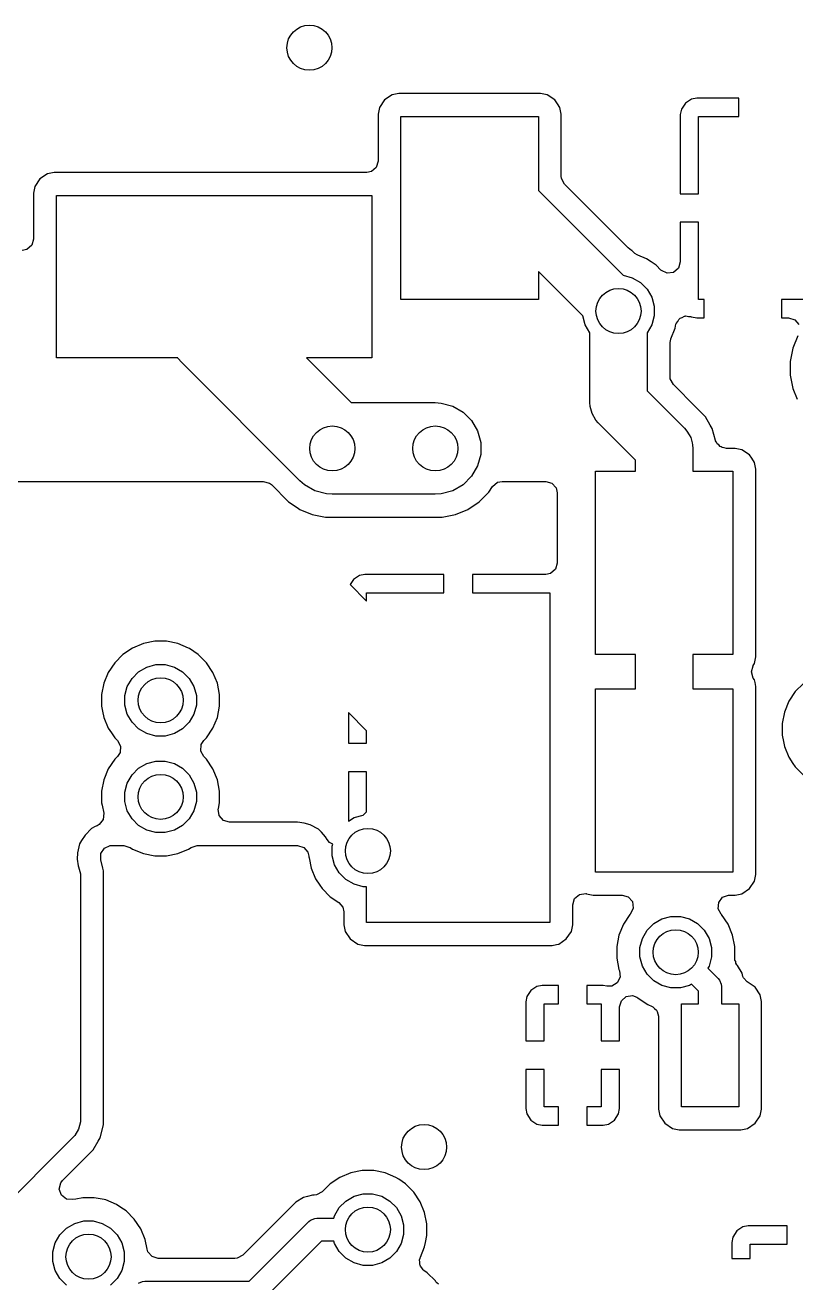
# Model space of a CAD drawing. Extents: x 3.09 to 4.62, y -6.46 to -3.15.
# Drawn here: x 3.441 to 3.777, y -4.889 to -4.34 of the extents above; entities that cross this region are included whole.
import ezdxf

# ---------------------------------------------------------------- set-up
doc = ezdxf.new("R2010")
doc.units = 0
doc.header["$MEASUREMENT"] = 0
doc.layers.add('BLACK', color=7, linetype='CONTINUOUS')

msp = doc.modelspace()

# ---------------------------------------------------------------- linework, layer by layer
at = {"layer": 'BLACK', "linetype": 'CONTINUOUS'}
for p, q in [((3.60109, -4.37056), (3.59778, -4.37278)), ((3.60401, -4.36998), (3.60109, -4.37056)), ((3.66599, -4.36998), (3.60401, -4.36998)), ((3.60401, -4.36998), (3.60401, -4.36998)), ((3.66891, -4.37056), (3.66599, -4.36998)), ((3.67222, -4.37278), (3.66891, -4.37056)), ((3.59556, -4.37609), (3.59498, -4.37901)), ((3.59778, -4.37278), (3.59556, -4.37609)), ((3.67337, -4.37449), (3.67222, -4.37278)), ((3.67222, -4.37278), (3.67222, -4.37278)), ((3.67444, -4.37609), (3.67337, -4.37449)), ((3.67502, -4.37901), (3.67444, -4.37609)), ((3.72746, -4.37688), (3.727, -4.37921)), ((3.72923, -4.37423), (3.72746, -4.37688)), ((3.73188, -4.37246), (3.72923, -4.37423)), ((3.73421, -4.372), (3.73188, -4.37246)), ((3.7525, -4.372), (3.73421, -4.372)), ((3.7525, -4.38), (3.7525, -4.372)), ((3.59498, -4.37901), (3.59498, -4.39957)), ((3.605, -4.46), (3.605, -4.38)), ((3.605, -4.38), (3.665, -4.38)), ((3.665, -4.38), (3.665, -4.41232)), ((3.67502, -4.37921), (3.67502, -4.37901)), ((3.67502, -4.37901), (3.67502, -4.37901)), ((3.67502, -4.40612), (3.67502, -4.37921)), ((3.727, -4.37921), (3.727, -4.41375)), ((3.735, -4.41375), (3.735, -4.38)), ((3.735, -4.38), (3.7525, -4.38)), ((3.45351, -4.40453), (3.45059, -4.40511)), ((3.59002, -4.40453), (3.45351, -4.40453)), ((3.45351, -4.40453), (3.45351, -4.40453)), ((3.59208, -4.40408), (3.59002, -4.40453)), ((3.59419, -4.40225), (3.59208, -4.40408)), ((3.59498, -4.39957), (3.59419, -4.40225)), ((3.44728, -4.40733), (3.44506, -4.41064)), ((3.45059, -4.40511), (3.44728, -4.40733)), ((3.67513, -4.40717), (3.67502, -4.40612)), ((3.67647, -4.40962), (3.67513, -4.40717)), ((3.70398, -4.43713), (3.67647, -4.40962)), ((3.44506, -4.41064), (3.44448, -4.41356)), ((3.44448, -4.41356), (3.44448, -4.43362)), ((3.4545, -4.48545), (3.4545, -4.41455)), ((3.4545, -4.41455), (3.5923, -4.41455)), ((3.5923, -4.41455), (3.5923, -4.48545)), ((3.665, -4.41232), (3.70207, -4.44939)), ((3.727, -4.41375), (3.735, -4.41375)), ((3.735, -4.42625), (3.727, -4.42625)), ((3.727, -4.42625), (3.727, -4.44358)), ((3.735, -4.46), (3.735, -4.42625)), ((3.44369, -4.4363), (3.44158, -4.43813)), ((3.44448, -4.43362), (3.44369, -4.4363)), ((3.70425, -4.43735), (3.70398, -4.43713)), ((3.7043, -4.43743), (3.70425, -4.43735)), ((3.70569, -4.43858), (3.7043, -4.43743)), ((3.44158, -4.43813), (3.43952, -4.43858)), ((3.70591, -4.43858), (3.70569, -4.43858)), ((3.70591, -4.43877), (3.70591, -4.43858)), ((3.7072, -4.43984), (3.70591, -4.43877)), ((3.7082, -4.44045), (3.7072, -4.43984)), ((3.7084, -4.44059), (3.7082, -4.44045)), ((3.70843, -4.44059), (3.7084, -4.44059)), ((3.70848, -4.44062), (3.70843, -4.44059)), ((3.71221, -4.44216), (3.70848, -4.44062)), ((3.71433, -4.44358), (3.71221, -4.44216)), ((3.68439, -4.46707), (3.665, -4.44768)), ((3.665, -4.44768), (3.665, -4.46)), ((3.71643, -4.44498), (3.71433, -4.44358)), ((3.71643, -4.44499), (3.71643, -4.44498)), ((3.71853, -4.44709), (3.71643, -4.44499)), ((3.71879, -4.44733), (3.71853, -4.44709)), ((3.72133, -4.44849), (3.71879, -4.44733)), ((3.7241, -4.4481), (3.72133, -4.44849)), ((3.72621, -4.44626), (3.7241, -4.4481)), ((3.727, -4.44358), (3.72621, -4.44626)), ((3.70207, -4.44939), (3.70603, -4.45045)), ((3.70603, -4.45045), (3.70959, -4.45251)), ((3.70959, -4.45251), (3.71249, -4.45541)), ((3.71249, -4.45541), (3.71455, -4.45897)), ((3.71455, -4.45897), (3.71561, -4.46294)), ((3.665, -4.46), (3.605, -4.46)), ((3.71561, -4.46294), (3.71561, -4.46706)), ((3.7375, -4.46), (3.735, -4.46)), ((3.7375, -4.468), (3.7375, -4.46)), ((3.795, -4.46), (3.77125, -4.46)), ((3.77125, -4.46), (3.77125, -4.468)), ((3.68545, -4.47103), (3.68439, -4.46707)), ((3.71561, -4.46706), (3.71455, -4.47103)), ((3.72512, -4.47077), (3.72525, -4.47043)), ((3.72525, -4.47043), (3.72586, -4.46958)), ((3.72586, -4.46958), (3.72635, -4.46865)), ((3.72635, -4.46865), (3.72667, -4.46847)), ((3.72667, -4.46847), (3.72689, -4.46817)), ((3.72689, -4.46817), (3.72786, -4.46779)), ((3.72786, -4.46779), (3.72878, -4.46727)), ((3.72878, -4.46727), (3.72915, -4.46729)), ((3.72915, -4.46729), (3.72949, -4.46715)), ((3.72949, -4.46715), (3.73052, -4.46736)), ((3.73052, -4.46736), (3.73157, -4.46742)), ((3.73157, -4.46742), (3.73182, -4.46751)), ((3.73182, -4.46751), (3.73188, -4.46754)), ((3.73188, -4.46754), (3.73421, -4.468)), ((3.73421, -4.468), (3.73421, -4.468)), ((3.73421, -4.468), (3.7375, -4.468)), ((3.77125, -4.468), (3.77431, -4.468)), ((3.77431, -4.468), (3.777, -4.46879)), ((3.777, -4.46879), (3.77883, -4.4709)), ((3.6875, -4.47458), (3.68545, -4.47103)), ((3.6875, -4.505), (3.6875, -4.47458)), ((3.71455, -4.47103), (3.7125, -4.47458)), ((3.7125, -4.47458), (3.7125, -4.49982)), ((3.72285, -4.47717), (3.72478, -4.47252)), ((3.72478, -4.47252), (3.72512, -4.47077)), ((3.7784, -4.47578), (3.77613, -4.48124)), ((3.72252, -4.47895), (3.72255, -4.47877)), ((3.72252, -4.49362), (3.72252, -4.47895)), ((3.72253, -4.47868), (3.72269, -4.47796)), ((3.72255, -4.47877), (3.72253, -4.47868)), ((3.72269, -4.47796), (3.72281, -4.47729)), ((3.72281, -4.47729), (3.72285, -4.47717)), ((3.77613, -4.48124), (3.77498, -4.48704)), ((3.77613, -4.48124), (3.77613, -4.48124)), ((3.50746, -4.48545), (3.4545, -4.48545)), ((3.50753, -4.48558), (3.50746, -4.48545)), ((3.50926, -4.48754), (3.50753, -4.48558)), ((3.5923, -4.48545), (3.56373, -4.48545)), ((3.56373, -4.48545), (3.58328, -4.505)), ((3.77498, -4.48704), (3.77498, -4.49296)), ((3.56086, -4.53914), (3.50926, -4.48754)), ((3.72263, -4.49467), (3.72252, -4.49362)), ((3.72397, -4.49712), (3.72263, -4.49467)), ((3.73383, -4.50698), (3.72397, -4.49712)), ((3.77498, -4.49296), (3.77613, -4.49876)), ((3.7125, -4.49982), (3.72884, -4.51616)), ((3.77613, -4.49876), (3.77613, -4.49876)), ((3.77613, -4.49876), (3.77811, -4.50353)), ((3.58328, -4.505), (3.62, -4.505)), ((3.62, -4.505), (3.62261, -4.50517)), ((3.62261, -4.50517), (3.62765, -4.50652)), ((3.62765, -4.50652), (3.63218, -4.50913)), ((3.68761, -4.50663), (3.6875, -4.505)), ((3.68845, -4.50978), (3.68761, -4.50663)), ((3.73802, -4.51117), (3.73383, -4.50698)), ((3.63218, -4.50913), (3.63587, -4.51282)), ((3.63587, -4.51282), (3.63848, -4.51735)), ((3.69008, -4.51261), (3.68845, -4.50978)), ((3.69116, -4.51384), (3.69008, -4.51261)), ((3.7075, -4.53018), (3.69116, -4.51384)), ((3.74012, -4.5148), (3.73802, -4.51117)), ((3.63848, -4.51735), (3.63983, -4.52239)), ((3.72884, -4.51616), (3.72992, -4.51739)), ((3.72992, -4.51739), (3.72992, -4.51739)), ((3.72992, -4.51739), (3.73088, -4.51906)), ((3.73088, -4.51906), (3.73155, -4.52022)), ((3.74098, -4.51631), (3.74012, -4.5148)), ((3.74237, -4.52149), (3.74098, -4.51631)), ((3.63983, -4.52239), (3.63983, -4.52761)), ((3.73155, -4.52022), (3.73216, -4.52249)), ((3.73216, -4.52249), (3.73239, -4.52337)), ((3.73239, -4.52337), (3.7325, -4.525)), ((3.7325, -4.525), (3.7325, -4.535)), ((3.74243, -4.52166), (3.74237, -4.52149)), ((3.7426, -4.52208), (3.74243, -4.52166)), ((3.7428, -4.52231), (3.7426, -4.52208)), ((3.74309, -4.52292), (3.7428, -4.52231)), ((3.74382, -4.52349), (3.74309, -4.52292)), ((3.74443, -4.52419), (3.74382, -4.52349)), ((3.7449, -4.52433), (3.74443, -4.52419)), ((3.74529, -4.52463), (3.7449, -4.52433)), ((3.74622, -4.52472), (3.74529, -4.52463)), ((3.74712, -4.52498), (3.74622, -4.52472)), ((3.75099, -4.52498), (3.74712, -4.52498)), ((3.75391, -4.52556), (3.75099, -4.52498)), ((3.75099, -4.52498), (3.75099, -4.52498)), ((3.75722, -4.52778), (3.75391, -4.52556)), ((3.63983, -4.52761), (3.63848, -4.53265)), ((3.7075, -4.535), (3.7075, -4.53018)), ((3.75824, -4.5293), (3.75722, -4.52778)), ((3.75722, -4.52778), (3.75722, -4.52778)), ((3.75944, -4.53109), (3.75824, -4.5293)), ((3.63848, -4.53265), (3.63587, -4.53718)), ((3.69, -4.615), (3.69, -4.535)), ((3.69, -4.535), (3.7075, -4.535)), ((3.7325, -4.535), (3.75, -4.535)), ((3.75, -4.535), (3.75, -4.615)), ((3.76002, -4.53401), (3.75944, -4.53109)), ((3.76002, -4.61599), (3.76002, -4.53401)), ((3.76002, -4.53401), (3.76002, -4.53401)), ((3.76002, -4.53401), (3.76002, -4.53401)), ((3.42408, -4.53937), (3.54486, -4.53937)), ((3.54486, -4.53937), (3.54754, -4.54016)), ((3.54754, -4.54016), (3.54837, -4.54082)), ((3.54837, -4.54082), (3.55586, -4.54832)), ((3.56282, -4.54087), (3.56086, -4.53914)), ((3.56735, -4.54348), (3.56282, -4.54087)), ((3.63218, -4.54087), (3.62765, -4.54348)), ((3.63587, -4.53718), (3.63218, -4.54087)), ((3.64332, -4.54414), (3.64503, -4.54157)), ((3.64503, -4.54157), (3.64717, -4.53978)), ((3.64717, -4.53978), (3.64915, -4.53937)), ((3.64915, -4.53937), (3.66827, -4.53937)), ((3.66827, -4.53937), (3.67095, -4.54016)), ((3.67095, -4.54016), (3.67278, -4.54227)), ((3.57239, -4.54483), (3.56735, -4.54348)), ((3.575, -4.545), (3.57239, -4.54483)), ((3.62, -4.545), (3.575, -4.545)), ((3.62261, -4.54483), (3.62, -4.545)), ((3.62765, -4.54348), (3.62261, -4.54483)), ((3.63914, -4.54832), (3.64332, -4.54414)), ((3.67278, -4.54227), (3.67323, -4.54433)), ((3.67323, -4.54433), (3.67323, -4.57504)), ((3.55586, -4.54832), (3.55959, -4.55081)), ((3.55959, -4.55081), (3.56078, -4.5516)), ((3.56078, -4.5516), (3.56624, -4.55387)), ((3.62876, -4.55387), (3.63422, -4.5516)), ((3.63422, -4.5516), (3.63914, -4.54832)), ((3.56624, -4.55387), (3.57204, -4.55502)), ((3.57204, -4.55502), (3.62296, -4.55502)), ((3.62296, -4.55502), (3.62876, -4.55387)), ((3.58688, -4.58046), (3.58423, -4.58223)), ((3.58921, -4.58), (3.58688, -4.58046)), ((3.62375, -4.58), (3.58921, -4.58)), ((3.62375, -4.588), (3.62375, -4.58)), ((3.66827, -4.58), (3.63625, -4.58)), ((3.63625, -4.58), (3.63625, -4.588)), ((3.67033, -4.57955), (3.66827, -4.58)), ((3.67244, -4.57772), (3.67033, -4.57955)), ((3.67323, -4.57504), (3.67244, -4.57772)), ((3.58423, -4.58223), (3.58274, -4.58446)), ((3.58274, -4.58446), (3.59, -4.59172)), ((3.59, -4.59172), (3.59, -4.588)), ((3.59, -4.588), (3.62375, -4.588)), ((3.63625, -4.588), (3.67, -4.588)), ((3.67, -4.588), (3.67, -4.732)), ((3.48779, -4.61216), (3.48357, -4.61498)), ((3.49248, -4.61022), (3.48779, -4.61216)), ((3.49746, -4.60923), (3.49248, -4.61022)), ((3.49248, -4.61022), (3.49248, -4.61022)), ((3.50254, -4.60923), (3.49746, -4.60923)), ((3.49746, -4.60923), (3.49746, -4.60923)), ((3.50752, -4.61022), (3.50254, -4.60923)), ((3.50254, -4.60923), (3.50254, -4.60923)), ((3.51221, -4.61216), (3.50752, -4.61022)), ((3.51257, -4.61241), (3.51221, -4.61216)), ((3.51643, -4.61498), (3.51257, -4.61241)), ((3.47998, -4.61857), (3.47716, -4.62279)), ((3.47999, -4.61857), (3.47998, -4.61857)), ((3.48357, -4.61499), (3.47999, -4.61857)), ((3.48357, -4.61498), (3.48357, -4.61499)), ((3.51643, -4.61499), (3.51643, -4.61498)), ((3.52001, -4.61857), (3.51643, -4.61499)), ((3.52002, -4.61857), (3.52001, -4.61857)), ((3.52284, -4.62279), (3.52002, -4.61857)), ((3.7075, -4.615), (3.69, -4.615)), ((3.7075, -4.63), (3.7075, -4.615)), ((3.75, -4.615), (3.7325, -4.615)), ((3.7325, -4.615), (3.7325, -4.63)), ((3.75889, -4.61973), (3.75944, -4.61891)), ((3.75944, -4.61891), (3.76002, -4.61599)), ((3.47716, -4.62279), (3.47522, -4.62748)), ((3.48751, -4.62541), (3.49041, -4.62251)), ((3.49041, -4.62251), (3.49397, -4.62045)), ((3.49397, -4.62045), (3.49794, -4.61939)), ((3.49794, -4.61939), (3.50206, -4.61939)), ((3.50206, -4.61939), (3.50603, -4.62045)), ((3.50603, -4.62045), (3.50959, -4.62251)), ((3.50959, -4.62251), (3.51249, -4.62541)), ((3.52478, -4.62748), (3.52284, -4.62279)), ((3.75805, -4.62259), (3.75878, -4.61989)), ((3.75888, -4.62526), (3.75805, -4.62259)), ((3.75878, -4.61989), (3.75888, -4.61974)), ((3.75888, -4.61974), (3.75889, -4.61973)), ((3.47522, -4.62748), (3.47423, -4.63246)), ((3.47522, -4.62748), (3.47522, -4.62748)), ((3.48439, -4.63294), (3.48545, -4.62897)), ((3.48545, -4.62897), (3.48751, -4.62541)), ((3.51249, -4.62541), (3.51455, -4.62897)), ((3.51455, -4.62897), (3.51561, -4.63294)), ((3.52577, -4.63246), (3.52478, -4.62748)), ((3.75944, -4.62609), (3.75888, -4.62526)), ((3.75967, -4.62726), (3.75944, -4.62609)), ((3.76002, -4.62901), (3.75967, -4.62726)), ((3.76002, -4.6451), (3.76002, -4.62901)), ((3.76002, -4.62901), (3.76002, -4.62901)), ((3.76002, -4.62901), (3.76002, -4.62901)), ((3.78082, -4.62762), (3.77723, -4.63121)), ((3.47423, -4.63246), (3.47423, -4.63754)), ((3.48439, -4.63706), (3.48439, -4.63294)), ((3.51561, -4.63294), (3.51561, -4.63706)), ((3.52577, -4.63754), (3.52577, -4.63246)), ((3.69, -4.71), (3.69, -4.63)), ((3.69, -4.63), (3.7075, -4.63)), ((3.7325, -4.63), (3.75, -4.63)), ((3.75, -4.63), (3.75, -4.71)), ((3.77441, -4.63543), (3.77247, -4.64012)), ((3.77723, -4.63121), (3.77441, -4.63543)), ((3.77723, -4.63121), (3.77723, -4.63121)), ((3.47423, -4.63754), (3.47468, -4.63979)), ((3.47468, -4.63979), (3.47522, -4.64252)), ((3.48545, -4.64103), (3.48439, -4.63706)), ((3.51561, -4.63706), (3.51455, -4.64103)), ((3.52478, -4.64252), (3.52577, -4.63754)), ((3.59, -4.64828), (3.582, -4.64028)), ((3.582, -4.64028), (3.582, -4.65375)), ((3.77247, -4.64012), (3.77148, -4.6451)), ((3.77247, -4.64012), (3.77247, -4.64012)), ((3.47522, -4.64252), (3.47716, -4.64721)), ((3.48751, -4.64459), (3.48545, -4.64103)), ((3.49041, -4.64749), (3.48751, -4.64459)), ((3.51249, -4.64459), (3.50959, -4.64749)), ((3.51455, -4.64103), (3.51249, -4.64459)), ((3.52284, -4.64721), (3.52478, -4.64252)), ((3.76002, -4.71099), (3.76002, -4.6451)), ((3.77148, -4.6451), (3.77148, -4.65018)), ((3.47716, -4.64721), (3.47848, -4.64917)), ((3.47848, -4.64917), (3.47998, -4.65143)), ((3.47998, -4.65143), (3.47999, -4.65143)), ((3.47999, -4.65143), (3.48113, -4.65257)), ((3.49397, -4.64955), (3.49041, -4.64749)), ((3.49794, -4.65061), (3.49397, -4.64955)), ((3.50206, -4.65061), (3.49794, -4.65061)), ((3.50603, -4.64955), (3.50206, -4.65061)), ((3.50959, -4.64749), (3.50603, -4.64955)), ((3.51887, -4.65257), (3.52001, -4.65143)), ((3.52001, -4.65143), (3.52002, -4.65143)), ((3.52002, -4.65143), (3.52284, -4.64721)), ((3.59, -4.65375), (3.59, -4.64828)), ((3.77148, -4.65018), (3.77202, -4.65293)), ((3.48113, -4.65257), (3.48247, -4.65503)), ((3.48247, -4.65503), (3.48227, -4.65782)), ((3.51753, -4.65714), (3.51773, -4.65435)), ((3.51887, -4.65959), (3.51753, -4.65714)), ((3.51773, -4.65435), (3.51887, -4.65257)), ((3.582, -4.65375), (3.59, -4.65375)), ((3.77202, -4.65293), (3.77247, -4.65515)), ((3.77247, -4.65515), (3.77441, -4.65984)), ((3.47998, -4.66074), (3.47716, -4.66496)), ((3.47999, -4.66074), (3.47998, -4.66074)), ((3.48113, -4.65959), (3.47999, -4.66074)), ((3.48227, -4.65782), (3.48113, -4.65959)), ((3.49041, -4.66467), (3.49397, -4.66262)), ((3.49397, -4.66262), (3.49794, -4.66155)), ((3.49794, -4.66155), (3.50206, -4.66155)), ((3.50206, -4.66155), (3.50603, -4.66262)), ((3.50603, -4.66262), (3.50959, -4.66467)), ((3.52001, -4.66074), (3.51887, -4.65959)), ((3.52002, -4.66074), (3.52001, -4.66074)), ((3.52284, -4.66496), (3.52002, -4.66074)), ((3.77441, -4.65984), (3.77619, -4.66252)), ((3.77619, -4.66252), (3.77723, -4.66406)), ((3.47716, -4.66496), (3.47522, -4.66965)), ((3.48545, -4.67114), (3.48751, -4.66758)), ((3.48751, -4.66758), (3.49041, -4.66467)), ((3.50959, -4.66467), (3.51249, -4.66758)), ((3.51249, -4.66758), (3.51455, -4.67114)), ((3.52478, -4.66965), (3.52284, -4.66496)), ((3.582, -4.66625), (3.582, -4.6877)), ((3.59, -4.66625), (3.582, -4.66625)), ((3.59, -4.68366), (3.59, -4.66625)), ((3.77723, -4.66406), (3.77723, -4.66406)), ((3.77723, -4.66406), (3.78082, -4.66765)), ((3.47522, -4.66965), (3.47423, -4.67463)), ((3.47522, -4.66965), (3.47522, -4.66965)), ((3.48439, -4.67511), (3.48545, -4.67114)), ((3.51455, -4.67114), (3.51561, -4.67511)), ((3.52577, -4.67463), (3.52478, -4.66965)), ((3.47423, -4.67463), (3.47423, -4.6797)), ((3.48439, -4.67922), (3.48439, -4.67511)), ((3.48545, -4.68319), (3.48439, -4.67922)), ((3.51561, -4.67922), (3.51455, -4.68319)), ((3.51561, -4.67511), (3.51561, -4.67922)), ((3.52577, -4.6797), (3.52577, -4.67463)), ((3.47423, -4.6797), (3.47445, -4.68079)), ((3.47445, -4.68079), (3.47515, -4.6843)), ((3.47515, -4.6843), (3.4749, -4.68708)), ((3.48751, -4.68675), (3.48545, -4.68319)), ((3.51455, -4.68319), (3.51249, -4.68675)), ((3.52521, -4.68254), (3.52526, -4.68228)), ((3.52561, -4.68531), (3.52521, -4.68254)), ((3.52526, -4.68228), (3.52527, -4.68219)), ((3.52527, -4.68219), (3.52577, -4.6797)), ((3.58848, -4.68518), (3.59, -4.68366)), ((3.47143, -4.69017), (3.46982, -4.69103)), ((3.47223, -4.68982), (3.47143, -4.69017)), ((3.47318, -4.68929), (3.47223, -4.68982)), ((3.4749, -4.68708), (3.47318, -4.68929)), ((3.49041, -4.68966), (3.48751, -4.68675)), ((3.49397, -4.69171), (3.49041, -4.68966)), ((3.50959, -4.68966), (3.50603, -4.69171)), ((3.51249, -4.68675), (3.50959, -4.68966)), ((3.52744, -4.68742), (3.52561, -4.68531)), ((3.53012, -4.68821), (3.52744, -4.68742)), ((3.55982, -4.68821), (3.53012, -4.68821)), ((3.5627, -4.68862), (3.55982, -4.68821)), ((3.55982, -4.68821), (3.55982, -4.68821)), ((3.56538, -4.68941), (3.5627, -4.68862)), ((3.56892, -4.69126), (3.56538, -4.68941)), ((3.56538, -4.68941), (3.56538, -4.68941)), ((3.56538, -4.68941), (3.56538, -4.68941)), ((3.582, -4.6877), (3.58452, -4.68624)), ((3.58452, -4.68624), (3.58848, -4.68518)), ((3.46699, -4.69383), (3.46542, -4.69615)), ((3.46982, -4.69103), (3.46699, -4.69383)), ((3.46982, -4.69103), (3.46982, -4.69103)), ((3.49794, -4.69278), (3.49397, -4.69171)), ((3.50206, -4.69278), (3.49794, -4.69278)), ((3.50603, -4.69171), (3.50206, -4.69278)), ((3.57023, -4.69252), (3.56892, -4.69126)), ((3.57206, -4.69463), (3.57023, -4.69252)), ((3.57023, -4.69252), (3.57023, -4.69252)), ((3.57273, -4.69582), (3.57206, -4.69463)), ((3.57206, -4.69463), (3.57206, -4.69463)), ((3.57206, -4.69463), (3.57206, -4.69463)), ((3.57206, -4.69463), (3.57206, -4.69463)), ((3.57206, -4.69463), (3.57206, -4.69463)), ((3.57379, -4.69711), (3.57273, -4.69582)), ((3.46454, -4.69774), (3.46367, -4.70163)), ((3.46542, -4.69615), (3.46454, -4.69774)), ((3.47388, -4.70188), (3.47545, -4.69956)), ((3.47545, -4.69956), (3.47802, -4.69846)), ((3.47802, -4.69846), (3.47861, -4.69843)), ((3.47861, -4.69843), (3.48393, -4.69843)), ((3.48393, -4.69843), (3.48661, -4.69921)), ((3.48661, -4.69921), (3.48669, -4.69926)), ((3.48669, -4.69926), (3.48779, -4.7)), ((3.48779, -4.7), (3.49248, -4.70194)), ((3.50752, -4.70194), (3.51221, -4.7)), ((3.51221, -4.7), (3.51331, -4.69926)), ((3.51331, -4.69926), (3.51598, -4.69843)), ((3.51598, -4.69843), (3.51607, -4.69843)), ((3.51607, -4.69843), (3.55982, -4.69843)), ((3.55982, -4.69843), (3.5625, -4.69921)), ((3.5625, -4.69921), (3.56434, -4.70133)), ((3.56434, -4.70133), (3.56472, -4.70309)), ((3.5752, -4.69775), (3.57379, -4.69711)), ((3.57494, -4.69873), (3.5752, -4.69775)), ((3.57494, -4.70284), (3.57494, -4.69873)), ((3.46367, -4.70163), (3.4636, -4.70443)), ((3.4636, -4.70443), (3.46395, -4.70731)), ((3.47382, -4.70467), (3.47388, -4.70188)), ((3.47479, -4.7083), (3.47382, -4.70467)), ((3.49248, -4.70194), (3.49746, -4.70293)), ((3.49746, -4.70293), (3.49746, -4.70293)), ((3.49746, -4.70293), (3.50254, -4.70293)), ((3.50254, -4.70293), (3.50752, -4.70194)), ((3.50254, -4.70293), (3.50254, -4.70293)), ((3.56472, -4.70309), (3.56476, -4.70308)), ((3.56476, -4.70308), (3.56478, -4.70333)), ((3.56478, -4.70333), (3.56486, -4.70373)), ((3.56486, -4.70373), (3.56577, -4.7083)), ((3.576, -4.70681), (3.57494, -4.70284)), ((3.57806, -4.71037), (3.576, -4.70681)), ((3.46395, -4.70731), (3.46395, -4.70731)), ((3.46395, -4.70731), (3.46395, -4.70731)), ((3.46395, -4.70731), (3.46395, -4.70734)), ((3.46395, -4.70734), (3.46413, -4.70764)), ((3.46413, -4.70764), (3.46497, -4.71079)), ((3.46497, -4.71079), (3.46508, -4.71242)), ((3.4751, -4.70946), (3.47479, -4.7083)), ((3.4751, -4.76671), (3.4751, -4.70946)), ((3.56577, -4.7083), (3.56772, -4.71299)), ((3.58096, -4.71328), (3.57806, -4.71037)), ((3.75, -4.71), (3.69, -4.71)), ((3.75944, -4.71391), (3.76002, -4.71099)), ((3.46508, -4.71242), (3.46508, -4.81742)), ((3.56772, -4.71299), (3.56957, -4.71577)), ((3.56957, -4.71577), (3.57054, -4.71721)), ((3.57054, -4.71721), (3.57054, -4.71721)), ((3.57054, -4.71721), (3.57412, -4.7208)), ((3.58452, -4.71534), (3.58096, -4.71328)), ((3.5885, -4.7164), (3.58452, -4.71534)), ((3.59, -4.7164), (3.5885, -4.7164)), ((3.59, -4.732), (3.59, -4.7164)), ((3.75391, -4.71944), (3.75722, -4.71722)), ((3.75722, -4.71722), (3.75944, -4.71391)), ((3.57412, -4.7208), (3.57413, -4.7208)), ((3.57413, -4.7208), (3.57778, -4.72324)), ((3.57778, -4.72324), (3.57957, -4.72539)), ((3.68002, -4.72428), (3.68081, -4.72159)), ((3.68081, -4.72159), (3.68292, -4.71976)), ((3.68292, -4.71976), (3.68569, -4.71937)), ((3.68569, -4.71937), (3.68595, -4.71941)), ((3.68595, -4.71941), (3.68609, -4.71944)), ((3.68609, -4.71944), (3.68609, -4.71944)), ((3.68609, -4.71944), (3.68901, -4.72002)), ((3.68901, -4.72002), (3.70156, -4.72002)), ((3.70156, -4.72002), (3.70425, -4.72081)), ((3.70425, -4.72081), (3.70608, -4.72292)), ((3.70608, -4.72292), (3.70647, -4.72569)), ((3.74359, -4.72603), (3.74379, -4.72325)), ((3.74379, -4.72325), (3.74546, -4.72101)), ((3.74546, -4.72101), (3.74808, -4.72003)), ((3.74808, -4.72003), (3.74844, -4.72002)), ((3.74844, -4.72002), (3.75099, -4.72002)), ((3.75099, -4.72002), (3.75243, -4.71973)), ((3.75099, -4.72002), (3.75099, -4.72002)), ((3.75099, -4.72002), (3.75099, -4.72002)), ((3.75099, -4.72002), (3.75099, -4.72002)), ((3.75243, -4.71973), (3.75391, -4.71944)), ((3.57957, -4.72539), (3.57998, -4.72737)), ((3.57998, -4.72737), (3.57998, -4.73299)), ((3.68002, -4.73299), (3.68002, -4.72428)), ((3.70498, -4.72857), (3.70216, -4.73279)), ((3.70507, -4.72849), (3.70498, -4.72857)), ((3.70531, -4.72823), (3.70507, -4.72849)), ((3.70647, -4.72569), (3.70531, -4.72823)), ((3.74487, -4.72838), (3.74359, -4.72603)), ((3.74486, -4.72839), (3.74487, -4.72838)), ((3.7449, -4.72843), (3.74486, -4.72839)), ((3.74493, -4.72849), (3.7449, -4.72843)), ((3.74501, -4.72857), (3.74493, -4.72849)), ((3.74502, -4.72857), (3.74501, -4.72857)), ((3.74784, -4.73279), (3.74502, -4.72857)), ((3.57998, -4.73299), (3.57998, -4.73299)), ((3.57998, -4.73299), (3.58056, -4.73591)), ((3.67, -4.732), (3.59, -4.732)), ((3.67944, -4.73591), (3.68002, -4.73299)), ((3.70216, -4.73279), (3.70022, -4.73748)), ((3.71251, -4.73541), (3.71541, -4.73251)), ((3.71541, -4.73251), (3.71897, -4.73045)), ((3.71897, -4.73045), (3.72294, -4.72939)), ((3.72294, -4.72939), (3.72706, -4.72939)), ((3.72706, -4.72939), (3.73103, -4.73045)), ((3.73103, -4.73045), (3.73459, -4.73251)), ((3.73459, -4.73251), (3.73749, -4.73541)), ((3.74978, -4.73748), (3.74784, -4.73279)), ((3.58056, -4.73591), (3.58278, -4.73922)), ((3.58278, -4.73922), (3.58609, -4.74144)), ((3.67391, -4.74144), (3.67722, -4.73922)), ((3.67722, -4.73922), (3.67944, -4.73591)), ((3.70022, -4.73748), (3.69923, -4.74246)), ((3.70022, -4.73748), (3.70022, -4.73748)), ((3.70939, -4.74294), (3.71045, -4.73897)), ((3.71045, -4.73897), (3.71251, -4.73541)), ((3.73749, -4.73541), (3.73955, -4.73897)), ((3.73955, -4.73897), (3.74061, -4.74294)), ((3.75077, -4.74246), (3.74978, -4.73748)), ((3.58609, -4.74144), (3.58609, -4.74144)), ((3.58609, -4.74144), (3.58901, -4.74202)), ((3.58901, -4.74202), (3.67099, -4.74202)), ((3.67099, -4.74202), (3.67293, -4.74163)), ((3.67099, -4.74202), (3.67099, -4.74202)), ((3.67099, -4.74202), (3.67099, -4.74202)), ((3.67293, -4.74163), (3.67391, -4.74144)), ((3.69923, -4.74246), (3.69923, -4.74754)), ((3.70939, -4.74706), (3.70939, -4.74294)), ((3.74061, -4.74294), (3.74061, -4.74706)), ((3.75077, -4.74747), (3.75077, -4.74246)), ((3.75077, -4.74246), (3.75077, -4.74246)), ((3.69923, -4.74754), (3.70022, -4.75252)), ((3.71045, -4.75103), (3.70939, -4.74706)), ((3.74061, -4.74706), (3.73955, -4.75103)), ((3.75088, -4.74853), (3.75077, -4.74747)), ((3.7512, -4.74911), (3.75088, -4.74853)), ((3.75132, -4.74976), (3.7512, -4.74911)), ((3.75168, -4.75044), (3.75132, -4.74976)), ((3.75202, -4.75078), (3.75168, -4.75044)), ((3.70074, -4.75584), (3.69949, -4.75833)), ((3.70022, -4.75252), (3.70022, -4.75252)), ((3.70022, -4.75252), (3.70045, -4.75306)), ((3.70045, -4.75306), (3.70074, -4.75584)), ((3.71251, -4.75459), (3.71045, -4.75103)), ((3.71541, -4.75749), (3.71251, -4.75459)), ((3.73955, -4.75103), (3.73902, -4.75195)), ((3.73902, -4.75195), (3.74354, -4.75646)), ((3.754, -4.7542), (3.75202, -4.75078)), ((3.75439, -4.75566), (3.754, -4.7542)), ((3.75463, -4.75614), (3.75439, -4.75566)), ((3.75628, -4.75798), (3.75463, -4.75614)), ((3.66173, -4.76173), (3.65996, -4.76438)), ((3.66438, -4.75996), (3.66173, -4.76173)), ((3.66671, -4.7595), (3.66438, -4.75996)), ((3.67375, -4.7595), (3.66671, -4.7595)), ((3.67375, -4.7675), (3.67375, -4.7595)), ((3.69329, -4.7595), (3.68625, -4.7595)), ((3.68625, -4.7595), (3.68625, -4.7675)), ((3.6949, -4.75982), (3.69329, -4.7595)), ((3.69709, -4.75976), (3.6949, -4.75982)), ((3.69949, -4.75833), (3.69709, -4.75976)), ((3.71897, -4.75955), (3.71541, -4.75749)), ((3.72294, -4.76061), (3.71897, -4.75955)), ((3.72706, -4.76061), (3.72294, -4.76061)), ((3.73103, -4.75955), (3.72706, -4.76061)), ((3.73195, -4.75902), (3.73103, -4.75955)), ((3.735, -4.76207), (3.73195, -4.75902)), ((3.74354, -4.75646), (3.74416, -4.75722)), ((3.74416, -4.75722), (3.74416, -4.75722)), ((3.74416, -4.75722), (3.7449, -4.75902)), ((3.7449, -4.75902), (3.745, -4.76)), ((3.745, -4.76), (3.745, -4.7675)), ((3.75972, -4.76028), (3.75628, -4.75798)), ((3.76194, -4.76359), (3.75972, -4.76028)), ((3.4751, -4.81329), (3.4751, -4.76671)), ((3.65996, -4.76438), (3.6595, -4.76671)), ((3.6595, -4.76671), (3.6595, -4.78375)), ((3.7005, -4.76888), (3.70129, -4.7662)), ((3.70129, -4.7662), (3.7034, -4.76436)), ((3.7034, -4.76436), (3.70617, -4.76397)), ((3.70617, -4.76397), (3.708, -4.76462)), ((3.708, -4.76462), (3.70843, -4.76487)), ((3.70843, -4.76487), (3.70857, -4.76502)), ((3.70857, -4.76502), (3.71279, -4.76784)), ((3.735, -4.7675), (3.735, -4.76207)), ((3.76252, -4.76651), (3.76194, -4.76359)), ((3.76252, -4.78996), (3.76252, -4.76651)), ((3.76252, -4.76651), (3.76252, -4.76651)), ((3.6675, -4.78375), (3.6675, -4.7675)), ((3.6675, -4.7675), (3.67375, -4.7675)), ((3.68625, -4.7675), (3.6925, -4.7675)), ((3.6925, -4.7675), (3.6925, -4.78375)), ((3.7005, -4.78375), (3.7005, -4.76888)), ((3.71279, -4.76784), (3.71475, -4.76865)), ((3.71475, -4.76865), (3.71506, -4.76883)), ((3.71506, -4.76883), (3.71578, -4.7696)), ((3.71578, -4.7696), (3.71659, -4.77026)), ((3.71659, -4.77026), (3.71671, -4.77061)), ((3.71671, -4.77061), (3.71696, -4.77088)), ((3.71696, -4.77088), (3.71715, -4.77192)), ((3.71715, -4.77192), (3.71748, -4.77291)), ((3.7275, -4.8125), (3.7275, -4.7675)), ((3.7275, -4.7675), (3.735, -4.7675)), ((3.745, -4.7675), (3.7525, -4.7675)), ((3.7525, -4.7675), (3.7525, -4.8125)), ((3.71748, -4.77291), (3.71748, -4.77309)), ((3.71748, -4.77309), (3.71748, -4.81349)), ((3.6595, -4.78375), (3.6675, -4.78375)), ((3.6925, -4.78375), (3.7005, -4.78375)), ((3.76252, -4.81246), (3.76252, -4.78996)), ((3.6675, -4.79625), (3.6595, -4.79625)), ((3.6595, -4.79625), (3.6595, -4.81329)), ((3.6675, -4.8125), (3.6675, -4.79625)), ((3.7005, -4.79625), (3.6925, -4.79625)), ((3.6925, -4.79625), (3.6925, -4.8125)), ((3.7005, -4.81329), (3.7005, -4.79625)), ((3.4751, -4.81446), (3.4751, -4.81329)), ((3.4751, -4.82039), (3.4751, -4.81446)), ((3.6595, -4.81329), (3.65996, -4.81562)), ((3.65996, -4.81562), (3.66173, -4.81827)), ((3.67375, -4.8125), (3.6675, -4.8125)), ((3.67375, -4.8205), (3.67375, -4.8125)), ((3.6925, -4.8125), (3.68625, -4.8125)), ((3.68625, -4.8125), (3.68625, -4.8205)), ((3.69827, -4.81827), (3.70004, -4.81562)), ((3.70004, -4.81562), (3.7005, -4.81329)), ((3.7005, -4.81329), (3.7005, -4.81329)), ((3.71748, -4.81349), (3.71748, -4.81349)), ((3.71748, -4.81349), (3.71806, -4.81641)), ((3.71806, -4.81641), (3.72028, -4.81972)), ((3.7525, -4.8125), (3.7275, -4.8125)), ((3.75972, -4.81972), (3.76194, -4.81641)), ((3.76194, -4.81641), (3.76252, -4.81349)), ((3.76252, -4.81349), (3.76252, -4.81246)), ((3.46497, -4.81905), (3.46413, -4.8222)), ((3.46508, -4.81742), (3.46497, -4.81905)), ((3.47356, -4.82611), (3.4751, -4.82039)), ((3.66173, -4.81827), (3.66438, -4.82004)), ((3.66438, -4.82004), (3.66671, -4.8205)), ((3.66671, -4.8205), (3.66671, -4.8205)), ((3.66671, -4.8205), (3.67375, -4.8205)), ((3.68625, -4.8205), (3.69329, -4.8205)), ((3.69329, -4.8205), (3.69562, -4.82004)), ((3.69329, -4.8205), (3.69329, -4.8205)), ((3.69562, -4.82004), (3.69827, -4.81827)), ((3.72028, -4.81972), (3.72359, -4.82194)), ((3.72359, -4.82194), (3.72359, -4.82194)), ((3.72359, -4.82194), (3.72651, -4.82252)), ((3.75349, -4.82252), (3.75564, -4.82209)), ((3.75564, -4.82209), (3.75641, -4.82194)), ((3.75641, -4.82194), (3.75972, -4.81972)), ((3.46142, -4.82626), (3.40884, -4.87884)), ((3.4625, -4.82503), (3.46142, -4.82626)), ((3.46413, -4.8222), (3.4625, -4.82503)), ((3.4706, -4.83125), (3.47277, -4.8275)), ((3.47277, -4.8275), (3.47356, -4.82611)), ((3.47356, -4.82611), (3.47356, -4.82611)), ((3.47356, -4.82611), (3.47356, -4.82611)), ((3.72651, -4.82252), (3.75349, -4.82252)), ((3.75349, -4.82252), (3.75349, -4.82252)), ((3.75349, -4.82252), (3.75349, -4.82252)), ((3.45735, -4.8445), (3.4706, -4.83125)), ((3.57835, -4.84331), (3.57413, -4.84613)), ((3.58303, -4.84136), (3.57835, -4.84331)), ((3.58801, -4.84037), (3.58303, -4.84136)), ((3.58303, -4.84136), (3.58303, -4.84136)), ((3.59309, -4.84037), (3.58801, -4.84037)), ((3.58801, -4.84037), (3.58801, -4.84037)), ((3.59807, -4.84136), (3.59309, -4.84037)), ((3.59309, -4.84037), (3.59309, -4.84037)), ((3.60276, -4.84331), (3.59807, -4.84136)), ((3.60399, -4.84413), (3.60276, -4.84331)), ((3.60698, -4.84613), (3.60399, -4.84413)), ((3.45573, -4.84844), (3.45637, -4.84572)), ((3.45666, -4.85108), (3.45573, -4.84844)), ((3.45637, -4.84572), (3.45718, -4.84467)), ((3.45718, -4.84467), (3.45735, -4.8445)), ((3.57412, -4.84613), (3.57058, -4.84967)), ((3.57413, -4.84613), (3.57412, -4.84613)), ((3.61057, -4.84972), (3.60698, -4.84613)), ((3.60698, -4.84613), (3.60698, -4.84613)), ((3.45887, -4.85279), (3.45666, -4.85108)), ((3.46165, -4.85304), (3.45887, -4.85279)), ((3.46291, -4.85279), (3.46165, -4.85304)), ((3.46597, -4.85219), (3.46291, -4.85279)), ((3.47104, -4.85219), (3.46597, -4.85219)), ((3.46597, -4.85219), (3.46597, -4.85219)), ((3.47535, -4.85304), (3.47104, -4.85219)), ((3.47104, -4.85219), (3.47104, -4.85219)), ((3.47602, -4.85318), (3.47535, -4.85304)), ((3.48071, -4.85512), (3.47602, -4.85318)), ((3.48267, -4.85643), (3.48071, -4.85512)), ((3.55819, -4.85499), (3.55626, -4.85692)), ((3.55906, -4.85412), (3.55819, -4.85499)), ((3.56248, -4.85215), (3.55906, -4.85412)), ((3.55906, -4.85412), (3.55906, -4.85412)), ((3.5641, -4.85171), (3.56248, -4.85215)), ((3.5663, -4.85112), (3.5641, -4.85171)), ((3.56708, -4.85112), (3.5663, -4.85112)), ((3.56813, -4.85101), (3.56708, -4.85112)), ((3.57058, -4.84967), (3.56813, -4.85101)), ((3.57806, -4.85655), (3.58096, -4.85365)), ((3.58096, -4.85365), (3.58452, -4.85159)), ((3.58452, -4.85159), (3.5885, -4.85053)), ((3.5885, -4.85053), (3.59261, -4.85053)), ((3.59261, -4.85053), (3.59658, -4.85159)), ((3.59658, -4.85159), (3.60014, -4.85365)), ((3.60014, -4.85365), (3.60304, -4.85655)), ((3.61339, -4.85394), (3.61057, -4.84972)), ((3.61057, -4.84972), (3.61057, -4.84972)), ((3.61533, -4.85863), (3.61339, -4.85394)), ((3.48493, -4.85794), (3.48267, -4.85643)), ((3.48852, -4.86153), (3.48493, -4.85794)), ((3.48493, -4.85794), (3.48493, -4.85794)), ((3.55626, -4.85692), (3.53595, -4.87723)), ((3.57573, -4.86114), (3.576, -4.86012)), ((3.576, -4.86012), (3.57806, -4.85655)), ((3.60304, -4.85655), (3.6051, -4.86012)), ((3.6051, -4.86012), (3.60616, -4.86409)), ((3.61632, -4.8636), (3.61533, -4.85863)), ((3.45601, -4.86837), (3.45892, -4.86546)), ((3.45892, -4.86546), (3.46248, -4.8634)), ((3.46248, -4.8634), (3.46645, -4.86234)), ((3.46645, -4.86234), (3.47056, -4.86234)), ((3.47056, -4.86234), (3.47453, -4.8634)), ((3.47453, -4.8634), (3.47809, -4.86546)), ((3.47809, -4.86546), (3.481, -4.86837)), ((3.49134, -4.86575), (3.48852, -4.86153)), ((3.48852, -4.86153), (3.48852, -4.86153)), ((3.49328, -4.87044), (3.49134, -4.86575)), ((3.53865, -4.8887), (3.56474, -4.86261)), ((3.56474, -4.86261), (3.5655, -4.86198)), ((3.5655, -4.86198), (3.5673, -4.86124)), ((3.5655, -4.86198), (3.5655, -4.86198)), ((3.5673, -4.86124), (3.56828, -4.86114)), ((3.56828, -4.86114), (3.57573, -4.86114)), ((3.60616, -4.86409), (3.60616, -4.8682)), ((3.61632, -4.86868), (3.61632, -4.8636)), ((3.75438, -4.86496), (3.75173, -4.86673)), ((3.75671, -4.8645), (3.75438, -4.86496)), ((3.77375, -4.8645), (3.75671, -4.8645)), ((3.77375, -4.8725), (3.77375, -4.8645)), ((3.45395, -4.87193), (3.45601, -4.86837)), ((3.481, -4.86837), (3.48305, -4.87193)), ((3.49413, -4.87469), (3.49328, -4.87044)), ((3.57035, -4.87114), (3.54426, -4.89724)), ((3.57573, -4.87114), (3.57035, -4.87114)), ((3.576, -4.87217), (3.57573, -4.87114)), ((3.60616, -4.8682), (3.6051, -4.87217)), ((3.61572, -4.87171), (3.61632, -4.86868)), ((3.74996, -4.86938), (3.7495, -4.87171)), ((3.75173, -4.86673), (3.74996, -4.86938)), ((3.45289, -4.8759), (3.45395, -4.87193)), ((3.45289, -4.88001), (3.45289, -4.8759)), ((3.48305, -4.87193), (3.48412, -4.8759)), ((3.48412, -4.8759), (3.48412, -4.88001)), ((3.49448, -4.87578), (3.49413, -4.87469)), ((3.49631, -4.87789), (3.49448, -4.87578)), ((3.57806, -4.87573), (3.576, -4.87217)), ((3.58096, -4.87864), (3.57806, -4.87573)), ((3.60304, -4.87573), (3.60014, -4.87864)), ((3.6051, -4.87217), (3.60304, -4.87573)), ((3.61345, -4.87819), (3.61533, -4.87366)), ((3.61533, -4.87366), (3.61572, -4.87171)), ((3.7495, -4.87171), (3.7495, -4.87875)), ((3.7575, -4.87875), (3.7575, -4.8725)), ((3.7575, -4.8725), (3.77375, -4.8725)), ((3.45395, -4.88398), (3.45289, -4.88001)), ((3.48412, -4.88001), (3.48305, -4.88398)), ((3.49899, -4.87868), (3.49631, -4.87789)), ((3.53244, -4.87868), (3.49899, -4.87868)), ((3.5335, -4.87857), (3.53244, -4.87868)), ((3.53595, -4.87723), (3.5335, -4.87857)), ((3.58452, -4.88069), (3.58096, -4.87864)), ((3.5885, -4.88176), (3.58452, -4.88069)), ((3.59261, -4.88176), (3.5885, -4.88176)), ((3.59658, -4.88069), (3.59261, -4.88176)), ((3.60014, -4.87864), (3.59658, -4.88069)), ((3.61314, -4.8793), (3.61332, -4.87864)), ((3.61326, -4.8803), (3.61314, -4.8793)), ((3.61322, -4.88131), (3.61326, -4.8803)), ((3.61343, -4.88167), (3.61322, -4.88131)), ((3.61332, -4.87864), (3.61333, -4.87852)), ((3.61333, -4.87852), (3.61338, -4.87845)), ((3.61338, -4.87845), (3.61345, -4.87819)), ((3.61348, -4.88207), (3.61343, -4.88167)), ((3.61413, -4.88285), (3.61348, -4.88207)), ((3.7495, -4.87875), (3.7575, -4.87875)), ((3.45601, -4.88754), (3.45395, -4.88398)), ((3.45892, -4.89045), (3.45601, -4.88754)), ((3.481, -4.88754), (3.47809, -4.89045)), ((3.48305, -4.88398), (3.481, -4.88754)), ((3.61465, -4.88372), (3.61413, -4.88285)), ((3.61494, -4.88399), (3.61465, -4.88372)), ((3.61643, -4.88498), (3.61494, -4.88399)), ((3.62002, -4.88857), (3.61643, -4.88498)), ((3.49031, -4.88954), (3.49211, -4.8888)), ((3.49211, -4.8888), (3.49308, -4.8887)), ((3.49211, -4.8888), (3.49211, -4.8888)), ((3.49308, -4.8887), (3.53865, -4.8887)), ((3.62029, -4.88898), (3.62002, -4.88857)), ((3.62071, -4.88937), (3.62029, -4.88898)), ((3.62141, -4.88992), (3.62071, -4.88937))]:
    msp.add_line(p, q, dxfattribs=at)
at = {"layer": 'BLACK'}
for centre in [(3.565, -4.35), (3.7, -4.465), (3.575, -4.525), (3.62, -4.525), (3.5, -4.635), (3.5, -4.67717), (3.59055, -4.70079), (3.725, -4.745), (3.61509, -4.83009), (3.59055, -4.86614), (3.4685, -4.87795)]:
    msp.add_circle(centre, 0.00984, dxfattribs=at)

doc.saveas('drawing.dxf')
